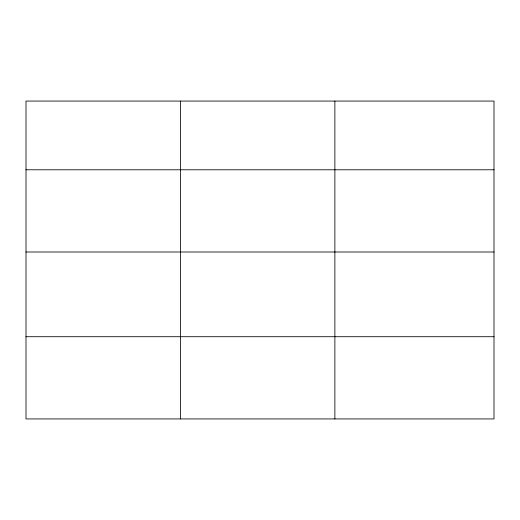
<?xml version="1.0" encoding="UTF-8"?>
<svg xmlns="http://www.w3.org/2000/svg" width="520" height="520" viewBox="0 0 520 520"><rect width="100%" height="100%" fill="white"/><g stroke="black" fill="none" stroke-linecap="round" stroke-linejoin="round"><path stroke-width="0.78" d="M494 251.999L494 101.069L26 101.069L26 418.932L494 418.932L494 251.999L26 251.999M26 169.78L494 169.78M26 336.713L494 336.713M334.88 101.069L334.88 418.932M180.44 101.069L180.44 418.932"/></g></svg>
